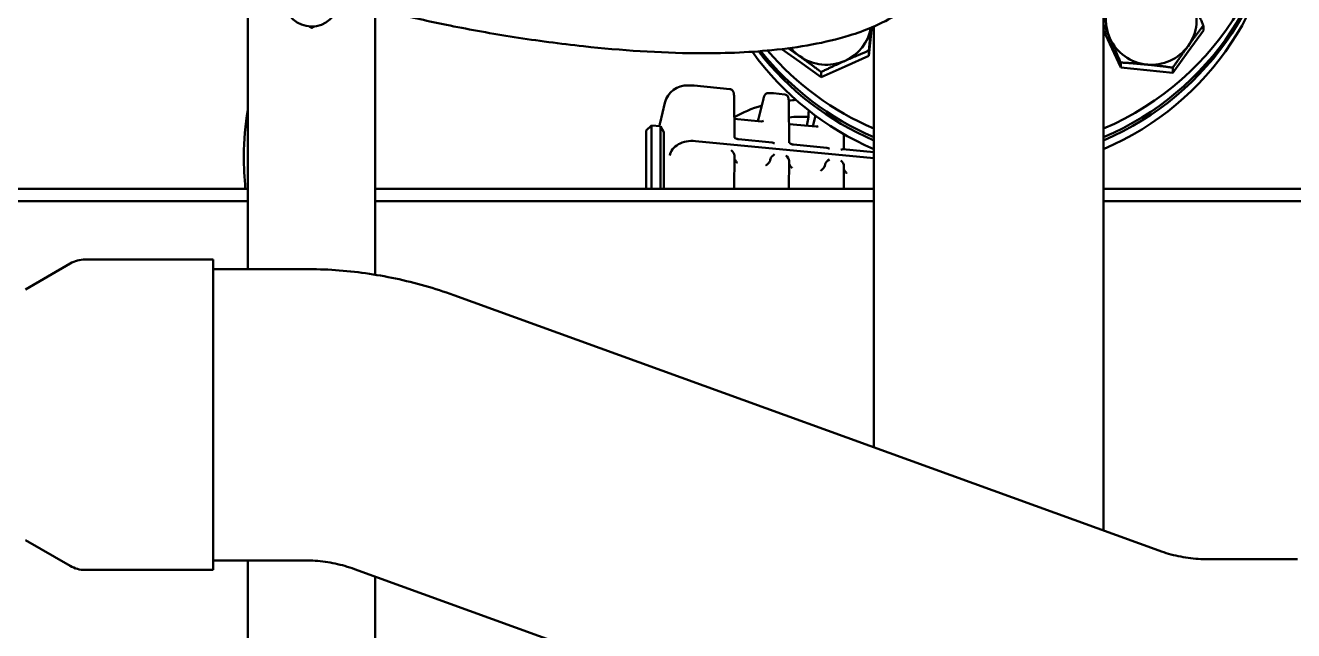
# Model space of a CAD drawing. Header units: inches. Extents: x 11 to 1621, y 11 to 1332.
# Drawn here: x 757.79 to 770.9, y 399.58 to 405.83 of the extents above; entities that cross this region are included whole.
import ezdxf

# ---------------------------------------------------------------- set-up
doc = ezdxf.new("R2010")
doc.units = ezdxf.units.IN
doc.header["$LTSCALE"] = 48
doc.header["$MEASUREMENT"] = 0
doc.layers.add('Visible (ANSI)', color=7, linetype='Continuous', lineweight=50)

msp = doc.modelspace()

# ---------------------------------------------------------------- linework, layer by layer
at = {"layer": 'Visible (ANSI)'}
for p, q in [((760.094929, 406.690143), (760.094929, 403.314206)), ((768.939929, 400.610782), (768.939929, 406.511472)), ((761.409929, 403.255809), (761.409929, 406.010608)), ((766.539757, 405.787399), (766.513014, 405.520251)), ((766.542246, 405.812255), (766.539757, 405.787399)), ((766.564929, 405.821961), (766.564929, 401.471224)), ((769.004467, 405.64174), (768.939929, 405.783243)), ((769.970714, 405.780294), (769.812827, 405.562195)), ((769.970714, 405.780294), (769.970714, 405.83278)), ((769.116033, 405.397125), (769.004467, 405.64174)), ((765.799581, 405.455565), (765.613041, 405.588305)), ((766.513014, 405.520251), (766.266288, 405.409639)), ((766.513014, 405.520251), (766.513014, 405.572737)), ((769.812827, 405.562195), (769.654939, 405.344095)), ((766.019563, 405.299028), (765.799581, 405.455565)), ((766.266288, 405.409639), (766.019563, 405.299028)), ((766.019563, 405.299028), (766.019563, 405.351514)), ((769.116033, 405.397125), (769.116033, 405.449611)), ((769.385486, 405.37061), (769.116033, 405.397125)), ((769.654939, 405.344095), (769.385486, 405.37061)), ((769.654939, 405.344095), (769.654939, 405.396581)), ((764.645738, 405.213556), (764.694907, 405.211199)), ((764.706236, 405.210383), (765.077052, 405.174679)), ((765.119443, 405.089155), (765.123579, 404.676705)), ((765.523972, 405.1316), (765.474802, 405.133957)), ((765.525935, 405.131458), (765.643034, 405.120183)), ((764.355267, 404.82721), (764.404764, 405.032878)), ((765.422499, 405.074514), (765.373002, 404.868846)), ((765.685425, 405.03466), (765.689561, 404.62221)), ((765.121657, 404.868336), (765.403973, 404.841153)), ((765.888326, 404.888514), (765.871694, 404.796119)), ((765.888326, 404.888514), (765.888326, 404.942214)), ((765.959893, 404.90123), (765.938984, 404.814351)), ((764.267796, 404.799202), (764.212447, 404.746448)), ((764.212447, 404.746448), (764.212447, 404.145305)), ((764.267796, 404.799202), (764.267796, 404.145305)), ((764.35794, 404.790523), (764.267796, 404.799202)), ((764.392734, 404.729089), (764.35794, 404.790523)), ((764.35794, 404.790523), (764.35794, 404.145305)), ((764.392734, 404.729089), (764.392734, 404.145305)), ((765.68764, 404.813841), (765.969955, 404.786658)), ((766.254123, 404.709412), (766.255707, 404.551459)), ((764.719568, 404.638073), (766.564929, 404.460393)), ((765.51234, 404.623034), (765.166569, 404.656326)), ((766.078322, 404.568538), (765.732551, 404.601831)), ((765.123845, 404.488883), (765.120745, 404.145305)), ((765.491834, 404.435693), (765.494323, 404.449523)), ((765.689827, 404.434388), (765.687219, 404.145305)), ((766.564929, 404.521685), (766.245512, 404.55244)), ((766.057816, 404.381197), (766.060305, 404.395028)), ((766.255809, 404.379892), (766.253693, 404.145305)), ((760.094929, 404.145305), (755.002429, 404.145305)), ((766.564929, 404.145305), (761.409929, 404.145305)), ((774.536217, 404.145305), (768.939929, 404.145305)), ((760.094929, 404.015896), (755.002429, 404.015896)), ((766.564929, 404.015896), (761.409929, 404.015896)), ((774.459905, 404.015896), (768.939929, 404.015896)), ((759.735185, 403.412631), (758.412595, 403.412631)), ((759.735185, 403.412631), (759.735185, 400.203969)), ((757.794089, 403.103651), (758.257083, 403.370961)), ((759.735185, 403.314206), (760.686845, 403.314206)), ((762.221672, 403.044748), (769.511921, 400.403555)), ((757.794089, 400.512949), (758.257083, 400.245639)), ((759.735185, 400.302394), (760.686845, 400.302394)), ((760.094929, 400.302394), (760.094929, 393.951052)), ((770.020849, 400.314206), (770.94298, 400.314206)), ((759.735185, 400.203969), (758.412595, 400.203969)), ((761.195772, 400.213046), (768.486021, 397.571853)), ((761.409929, 393.951052), (761.409929, 400.135459))]:
    msp.add_line(p, q, dxfattribs=at)
for centre, radius, start, end in [((764.634427, 404.977606), 0.23622, 87.2556015, 166.4682361), ((764.683596, 404.975249), 0.23622, 84.5002558, 87.2556015), ((758.412595, 403.101607), 0.311024, 90, 120), ((758.412595, 400.514993), 0.311024, 240, 270)]:
    msp.add_arc(centre, radius, start, end, dxfattribs=at)
for centre, major_axis, ratio, start_param, end_param in [((767.752429, 407.498335), (3, 0), 0.991444861, 5.119364106, 7.640287604), ((767.752429, 407.408272), (3, 0), 0.991444861, 5.119364106, 6.283185307), ((767.752429, 407.376293), (3, 0), 0.991444861, 5.119364106, 6.288561143), ((767.752429, 407.28623), (3, 0), 0.991444861, 5.119364106, 6.283185307), ((760.752429, 406.096802), (0.2815, 0), 0.974370065, 1.933164047, 6.366837698), ((769.431808, 405.891278), (-0.469, 0), 0.991444861, 5.660658116, 6.707855667), ((769.431808, 405.891278), (0.469, 0), 0.991444861, 5.660658116, 6.707855667), ((766.073051, 405.891278), (0.469, 0), 0.991444861, 5.13705934, 6.105475706), ((769.431808, 405.891278), (0.469, 0), 0.991444861, 3.566263014, 4.613460565), ((769.431808, 405.891278), (0.469, 0), 0.991444861, 4.613460565, 5.660658116), ((767.752429, 407.28623), (-3, 0), 0.991444861, 0.618830783, 1.163821201), ((767.752429, 407.376293), (-3, 0), 0.991444861, 0.654614972, 1.163821201), ((767.752429, 407.408272), (3, 0), 0.991444861, 3.809050717, 4.305413855), ((767.752429, 407.498335), (3, 0), 0.991444861, 3.84561896, 4.305413855), ((766.073051, 405.891278), (0.469, 0), 0.991444861, 3.818057051, 4.089861789), ((766.073051, 405.891278), (0.469, 0), 0.991444861, 4.089861789, 5.13705934), ((766.073051, 405.833324), (-0.469, 0), 0.991444861, 0.94692911, 0.949609162), ((766.073051, 405.833324), (-0.469, 0), 0.991444861, 1.994047541, 1.996885833), ((769.431808, 405.833324), (-0.469, 0), 0.991444861, 1.47038484, 1.473350982), ((765.834859, 404.214535), (1.161417, 0), 0.731353702, 1.949494659, 2.232195363), ((765.834859, 404.214535), (1.161417, 0), 0.731353702, 1.634900185, 1.700429867), ((765.834859, 404.040007), (1.161417, 0), 0.731353702, 1.524744163, 1.698494613), ((765.834859, 404.093708), (1.161417, 0), 0.731353702, 1.508945702, 1.524744163), ((764.688697, 404.466579), (-0.236225, -0.000119), 0.732223073, 4.58096201, 6.151758337), ((765.533612, 404.581433), (-0.034813, 0.037942), 0.498622035, 5.080277739, 5.776895091), ((766.099594, 404.526938), (-0.034813, 0.037942), 0.498622035, 5.080277739, 5.776895091), ((765.084729, 404.517252), (0.035105, -0.038999), 0.442461737, 0.449725673, 1.896069517), ((765.452485, 404.43948), (0.039688, 0.000003), 0.731347794, 6.047824071, 6.152235649), ((765.523706, 404.446875), (0.029564, 0.003638), 0.834004964, 2.831467102, 2.888656787), ((765.533612, 404.474032), (-0.037613, -0.033857), 0.367935075, 4.262663307, 5.783869579), ((765.650711, 404.462757), (0.035105, -0.038999), 0.442461737, 0.449725673, 1.896069517), ((766.099594, 404.419537), (-0.037613, -0.033857), 0.367935075, 4.262663307, 5.783869579), ((766.216694, 404.515663), (-0.036403, -0.033401), 0.428628786, 3.509481412, 4.206098764), ((766.216694, 404.408262), (0.035105, -0.038999), 0.442461737, 0.449725673, 1.896069517), ((766.018467, 404.384985), (0.039688, 0.000003), 0.731347794, 6.047824071, 6.152235649), ((766.089688, 404.392379), (0.029564, 0.003638), 0.834004977, 2.831467076, 2.888656761)]:
    msp.add_ellipse(centre, major_axis=major_axis, ratio=ratio, start_param=start_param, end_param=end_param, dxfattribs=at)
for points, knots in [([(765.659629, 410.742347), (765.659623, 410.742338), (765.659384, 410.741261), (765.658852, 410.73547), (765.658617, 410.730271), (765.659529, 410.711849), (765.661358, 410.696135), (765.669293, 410.658855), (765.674519, 410.638999), (765.689388, 410.592479), (765.699106, 410.565647), (765.727839, 410.494047), (765.749041, 410.446516), (765.814122, 410.311511), (765.863907, 410.217433), (766.028906, 409.921623), (766.162359, 409.699835), (766.480005, 409.169958), (766.668655, 408.853939), (766.960615, 408.306755), (767.073145, 408.076522), (767.216925, 407.71885), (767.262504, 407.588654), (767.342787, 407.298087), (767.37202, 407.138571), (767.379131, 406.898421), (767.374828, 406.816689), (767.342413, 406.618205), (767.304466, 406.506424), (767.198411, 406.307965), (767.131958, 406.220622), (766.969441, 406.057616), (766.870922, 405.984563), (766.625605, 405.841641), (766.47295, 405.7786), (766.064945, 405.65278), (765.795455, 405.605181), (765.259417, 405.552731), (764.997297, 405.543283), (764.348383, 405.54866), (763.954456, 405.57504), (763.322524, 405.643397), (763.081931, 405.67572), (762.618912, 405.748354), (762.396198, 405.788458), (761.996463, 405.86902), (761.817155, 405.908878), (761.366154, 406.018603), (761.114681, 406.090268), (760.886891, 406.167885), (760.868453, 406.174282), (760.850365, 406.180676)], [34.586630682, 34.586630682, 34.586630682, 34.586630682, 34.905902976, 34.905902976, 35.273931048, 35.273931048, 35.800284383, 35.800284383, 36.232333582, 36.232333582, 36.669066158, 36.669066158, 37.291816458, 37.291816458, 38.296441816, 38.296441816, 40.214665263, 40.214665263, 42.605953577, 42.605953577, 44.330505041, 44.330505041, 45.333704034, 45.333704034, 46.59653851, 46.59653851, 47.251908292, 47.251908292, 48.204699816, 48.204699816, 49.117971017, 49.117971017, 50.146176041, 50.146176041, 51.475029289, 51.475029289, 53.455532754, 53.455532754, 55.171922596, 55.171922596, 57.590432333, 57.590432333, 59.094187789, 59.094187789, 60.562463485, 60.562463485, 61.857851352, 61.857851352, 64.032272538, 64.032272538, 64.227759723, 64.227759723, 64.227759723, 64.227759723]), ([(765.077052, 405.174679), (765.081777, 405.174224), (765.086376, 405.172898), (765.094517, 405.169156), (765.097917, 405.166717), (765.10384, 405.161443), (765.106018, 405.158657), (765.109941, 405.152847), (765.11125, 405.150059), (765.114185, 405.142974), (765.115069, 405.139376), (765.116779, 405.131324), (765.117378, 405.126974), (765.118354, 405.117583), (765.118705, 405.112578), (765.119215, 405.10172), (765.119371, 405.095874), (765.11944, 405.089455), (765.119442, 405.089305), (765.119443, 405.089155)], [2.395385246, 2.395385246, 2.395385246, 2.395385246, 2.4263530809, 2.4263530809, 2.460403696, 2.460403696, 2.502853942, 2.502853942, 2.5612176474, 2.5612176474, 2.6707083158, 2.6707083158, 2.8100317863, 2.8100317863, 2.9493552567, 2.9493552567, 3.0886787272, 3.0886787272, 3.0920025982, 3.0920025982, 3.0920025982, 3.0920025982]), ([(765.422499, 405.074514), (765.423528, 405.078791), (765.424567, 405.08279), (765.426712, 405.090316), (765.427814, 405.093836), (765.430251, 405.100661), (765.431552, 405.103942), (765.435127, 405.111108), (765.437085, 405.115005), (765.444769, 405.123279), (765.448625, 405.126921), (765.459329, 405.131976), (765.464596, 405.133591), (765.471881, 405.134017), (765.47334, 405.134027), (765.474802, 405.133957)], [1.8325957146, 1.8325957146, 1.8325957146, 1.8325957146, 1.9442967867, 1.9442967867, 2.0559978588, 2.0559978588, 2.167698931, 2.167698931, 2.2794000031, 2.2794000031, 2.3424118395, 2.3424118395, 2.3815271067, 2.3815271067, 2.3911010752, 2.3911010752, 2.3911010752, 2.3911010752]), ([(765.523972, 405.1316), (765.524102, 405.131593), (765.524233, 405.131587), (765.524495, 405.131571), (765.524626, 405.131563), (765.524888, 405.131546), (765.525019, 405.131536), (765.525281, 405.131516), (765.525411, 405.131505), (765.525673, 405.131483), (765.525804, 405.131471), (765.525935, 405.131458)], [2.391101075232, 2.391101075232, 2.391101075232, 2.391101075232, 2.391957909383, 2.391957909383, 2.392814743534, 2.392814743534, 2.393671577685, 2.393671577685, 2.394528411836, 2.394528411836, 2.395385245986, 2.395385245986, 2.395385245986, 2.395385245986]), ([(765.643034, 405.120183), (765.647759, 405.119728), (765.652358, 405.118403), (765.660499, 405.11466), (765.663899, 405.112222), (765.669822, 405.106948), (765.672, 405.104161), (765.675923, 405.098352), (765.677232, 405.095563), (765.680168, 405.088479), (765.681051, 405.08488), (765.682761, 405.076829), (765.683361, 405.072479), (765.684337, 405.063087), (765.684687, 405.058082), (765.685197, 405.047224), (765.685353, 405.041379), (765.685422, 405.03496), (765.685424, 405.03481), (765.685425, 405.03466)], [2.395385246, 2.395385246, 2.395385246, 2.395385246, 2.4263530809, 2.4263530809, 2.460403696, 2.460403696, 2.502853942, 2.502853942, 2.5612176474, 2.5612176474, 2.6707083158, 2.6707083158, 2.8100317863, 2.8100317863, 2.9493552567, 2.9493552567, 3.0886787272, 3.0886787272, 3.0920025982, 3.0920025982, 3.0920025982, 3.0920025982]), ([(760.094929, 404.973577), (760.094266, 404.969895), (760.093612, 404.966213), (760.065002, 404.803001), (760.05343, 404.643522), (760.052739, 404.37131), (760.05822, 404.257906), (760.067737, 404.145305)], [68.009846378, 68.009846378, 68.009846378, 68.009846378, 68.042933644, 68.042933644, 69.476523834, 69.476523834, 70.510623003, 70.510623003, 70.510623003, 70.510623003]), ([(765.123464, 404.676984), (765.123464, 404.676984), (765.123485, 404.676918), (765.123666, 404.676504), (765.123957, 404.675923), (765.12544, 404.673883), (765.126951, 404.672186), (765.130968, 404.668828), (765.133366, 404.66715), (765.138985, 404.663953), (765.142275, 404.662406), (765.149575, 404.659668), (765.15372, 404.65848), (765.160767, 404.657042), (765.163687, 404.656603), (765.166569, 404.656326)], [0.030145282, 0.030145282, 0.030145282, 0.030145282, 0.0421787494, 0.0421787494, 0.0673258032, 0.0673258032, 0.1011630837, 0.1011630837, 0.1306229341, 0.1306229341, 0.160846327, 0.160846327, 0.1934744609, 0.1934744609, 0.2157322598, 0.2157322598, 0.2157322598, 0.2157322598]), ([(765.689447, 404.622489), (765.689447, 404.622489), (765.689467, 404.622423), (765.689649, 404.622009), (765.689939, 404.621428), (765.691422, 404.619388), (765.692933, 404.61769), (765.69695, 404.614333), (765.699348, 404.612655), (765.704967, 404.609458), (765.708257, 404.607911), (765.715557, 404.605173), (765.719702, 404.603985), (765.726749, 404.602547), (765.729669, 404.602108), (765.732551, 404.601831)], [0.030145282, 0.030145282, 0.030145282, 0.030145282, 0.0421787494, 0.0421787494, 0.0673258032, 0.0673258032, 0.1011630837, 0.1011630837, 0.1306229341, 0.1306229341, 0.160846327, 0.160846327, 0.1934744609, 0.1934744609, 0.2157322598, 0.2157322598, 0.2157322598, 0.2157322598]), ([(765.154409, 404.412652), (765.154352, 404.412701), (765.154294, 404.412751), (765.14728, 404.418866), (765.140694, 404.426021), (765.13094, 404.439362), (765.12747, 404.445221), (765.12446, 404.451949), (765.123974, 404.453118), (765.123532, 404.45428)], [-0.3680067726, -0.3680067726, -0.3680067726, -0.3680067726, -0.367494929, -0.367494929, -0.3052667819, -0.3052667819, -0.2569914418, -0.2569914418, -0.246838053, -0.246838053, -0.246838053, -0.246838053]), ([(765.447158, 404.384464), (765.447217, 404.384503), (765.447276, 404.384542), (765.45452, 404.389284), (765.461816, 404.395102), (765.473566, 404.406373), (765.478129, 404.411458), (765.48465, 404.420109), (765.487086, 404.423879), (765.489808, 404.429326), (765.49054, 404.43107), (765.491079, 404.432714)], [-0.0006274286, -0.0006274286, -0.0006274286, -0.0006274286, 0, 0, 0.0762805611, 0.0762805611, 0.1354574805, 0.1354574805, 0.1795127742, 0.1795127742, 0.201559546, 0.201559546, 0.201559546, 0.201559546]), ([(765.720391, 404.358156), (765.720334, 404.358206), (765.720277, 404.358256), (765.713262, 404.364371), (765.706676, 404.371526), (765.696922, 404.384867), (765.693452, 404.390726), (765.690442, 404.397453), (765.689957, 404.398622), (765.689515, 404.399785)], [-0.3680067724, -0.3680067724, -0.3680067724, -0.3680067724, -0.3674949288, -0.3674949288, -0.3052667819, -0.3052667819, -0.2569914418, -0.2569914418, -0.246838053, -0.246838053, -0.246838053, -0.246838053]), ([(766.013141, 404.329969), (766.0132, 404.330008), (766.013259, 404.330046), (766.020502, 404.334789), (766.027798, 404.340607), (766.039548, 404.351878), (766.044111, 404.356963), (766.050633, 404.365613), (766.053069, 404.369383), (766.05579, 404.37483), (766.056523, 404.376574), (766.057062, 404.378219)], [-0.0006274286, -0.0006274286, -0.0006274286, -0.0006274286, 0, 0, 0.0762805608, 0.0762805608, 0.13545748, 0.13545748, 0.1795127734, 0.1795127734, 0.2015595451, 0.2015595451, 0.2015595451, 0.2015595451]), ([(766.286373, 404.303661), (766.286316, 404.303711), (766.286259, 404.303761), (766.279244, 404.309876), (766.272658, 404.31703), (766.262905, 404.330372), (766.259434, 404.336231), (766.256424, 404.342958), (766.255939, 404.344127), (766.255497, 404.34529)], [-0.3680067723, -0.3680067723, -0.3680067723, -0.3680067723, -0.3674949287, -0.3674949287, -0.3052667819, -0.3052667819, -0.2569914418, -0.2569914418, -0.246838053, -0.246838053, -0.246838053, -0.246838053]), ([(760.686845, 403.314206), (760.791256, 403.314206), (760.895668, 403.310575), (761.103986, 403.29607), (761.207894, 403.285196), (761.414702, 403.256256), (761.517603, 403.23819), (761.721901, 403.194955), (761.823299, 403.169786), (762.0241, 403.112465), (762.123505, 403.080313), (762.221672, 403.044748)], [3.1415926536, 3.1415926536, 3.1415926536, 3.1415926536, 3.2111091527, 3.2111091527, 3.2806256519, 3.2806256519, 3.350142151, 3.350142151, 3.4196586502, 3.4196586502, 3.4891751493, 3.4891751493, 3.4891751493, 3.4891751493]), ([(769.511921, 400.403555), (769.544472, 400.391762), (769.577433, 400.381101), (769.644016, 400.362094), (769.677638, 400.353748), (769.745381, 400.339412), (769.779501, 400.333422), (769.848076, 400.323826), (769.88253, 400.32022), (769.951606, 400.31541), (769.986227, 400.314206), (770.020849, 400.314206)], [5.9356028115, 5.9356028115, 5.9356028115, 5.9356028115, 6.0051193106, 6.0051193106, 6.0746358098, 6.0746358098, 6.1441523089, 6.1441523089, 6.213668808, 6.213668808, 6.2831853072, 6.2831853072, 6.2831853072, 6.2831853072]), ([(760.686845, 400.302394), (760.721466, 400.302394), (760.756087, 400.301191), (760.825163, 400.296381), (760.859617, 400.292775), (760.928192, 400.283179), (760.962312, 400.277189), (761.030055, 400.262853), (761.063677, 400.254507), (761.13026, 400.2355), (761.163221, 400.224839), (761.195772, 400.213046)], [3.1415926536, 3.1415926536, 3.1415926536, 3.1415926536, 3.2111091527, 3.2111091527, 3.2806256519, 3.2806256519, 3.350142151, 3.350142151, 3.4196586502, 3.4196586502, 3.4891751493, 3.4891751493, 3.4891751493, 3.4891751493])]:
    msp.add_open_spline(points, degree=3, knots=knots, dxfattribs=at)
for points, weights in [([(769.859149, 406.082862), (769.910927, 405.969336), (769.970714, 405.83278)], [1, 1.0379548493, 1]), ([(760.754888, 405.808521), (760.738469, 405.816371), (760.722897, 405.824031)], [1, 1.00799572727, 1.01262262785]), ([(760.786715, 405.824559), (760.771223, 405.816642), (760.754888, 405.808521)], [1.01265704123, 1.00802550244, 1]), ([(766.536201, 405.80972), (766.525423, 405.701426), (766.513014, 405.572737)], [1.009060662, 1.03269582893, 1]), ([(769.004467, 405.699693), (768.973051, 405.768575), (768.939929, 405.839277)], [1, 1.02269024067, 1.01825103511]), ([(769.970714, 405.83278), (769.886103, 405.721369), (769.812827, 405.620148)], [1, 1.0379548493, 1]), ([(769.116033, 405.449611), (769.056245, 405.586167), (769.004467, 405.699693)], [1, 1.0379548493, 1]), ([(769.812827, 405.620148), (769.739551, 405.518928), (769.654939, 405.396581)], [1, 1.0379548493, 1]), ([(765.799581, 405.513518), (765.7414, 405.55492), (765.68044, 405.596611)], [1, 1.02128250978, 1.01869743843]), ([(766.019563, 405.351514), (765.901675, 405.440869), (765.799581, 405.513518)], [1, 1.0379548493, 1]), ([(766.513014, 405.572737), (766.380794, 405.518928), (766.266288, 405.467593)], [1, 1.0379548493, 1]), ([(766.266288, 405.467593), (766.151783, 405.416258), (766.019563, 405.351514)], [1, 1.0379548493, 1]), ([(769.385486, 405.428564), (769.260432, 405.440869), (769.116033, 405.449611)], [1, 1.0379548493, 1]), ([(769.654939, 405.396581), (769.51054, 405.416258), (769.385486, 405.428564)], [1, 1.0379548493, 1])]:
    msp.add_rational_spline(points, weights, degree=2, dxfattribs=at)
for points in [[(764.355267, 404.82721), (764.352484, 404.815646), (764.34971, 404.803771), (764.346943, 404.791582)], [(765.367298, 404.844685), (765.369204, 404.852913), (765.371106, 404.860968), (765.373002, 404.868846)], [(765.422308, 404.846124), (765.422308, 404.846124), (765.415478, 404.840045), (765.403973, 404.841153)], [(765.93328, 404.790189), (765.935187, 404.798418), (765.937088, 404.806473), (765.938984, 404.814351)], [(765.98829, 404.791628), (765.98829, 404.791628), (765.981461, 404.78555), (765.969955, 404.786658)]]:
    msp.add_open_spline(points, degree=3, dxfattribs=at)

doc.saveas('drawing.dxf')
